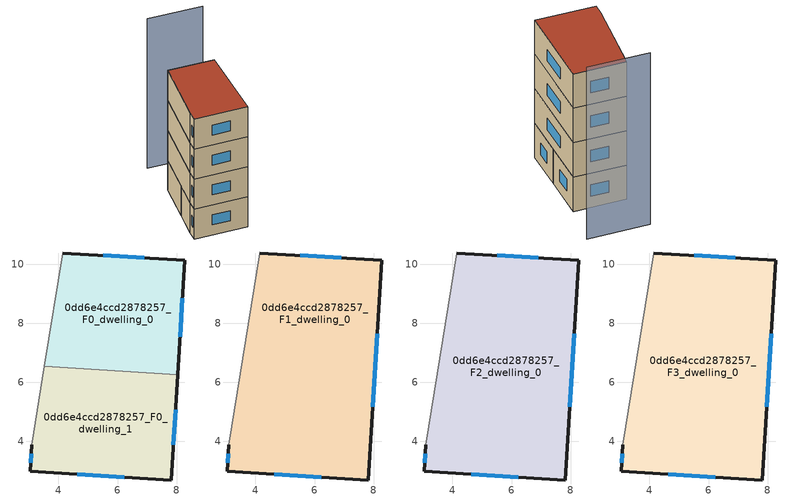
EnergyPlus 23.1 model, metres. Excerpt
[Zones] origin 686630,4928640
0dd6e4ccd2878257_F0_dwelling_0
 floor ground (EU_floor_Construction): 8.28,10.13 8.04,6.26 3.52,6.54 4.14,10.38 z0
 wall outside (EU_wall_Construction): 8.04,6.26 8.28,10.13 4.14,10.38 z0:3
 wall adiabatic (EU_wall_Construction): 4.14,10.38 3.52,6.54 z0:3
 wall to 0dd6e4ccd2878257_F0_dwelling_1 (EU_wall_Construction): 3.52,6.55 8.04,6.26 z0:3
 window (EU_Window_Construction): 6.9,10.22 5.52,10.3 / 8.12,7.55 8.2,8.85 z1:2
0dd6e4ccd2878257_F0_dwelling_1
 floor ground (EU_floor_Construction): 8.04,6.26 7.82,2.7 3.04,2.99 3.09,3.88 3.52,6.54 z0
 wall outside (EU_wall_Construction): 3.09,3.88 3.04,2.99 7.82,2.7 8.04,6.26 z0:3
 wall adiabatic (EU_wall_Construction): 3.52,6.54 3.09,3.88 z0:3
 window (EU_Window_Construction): 7.89,3.88 7.97,5.08 / 4.63,2.89 6.23,2.79 / 3.07,3.59 3.06,3.28 z1:2
0dd6e4ccd2878257_F1_dwelling_0
 floor to 0dd6e4ccd2878257_F0_dwelling_0 (EU_floor_Construction): 8.28,10.13 8.04,6.27 3.52,6.54 4.14,10.38 z3
 floor to 0dd6e4ccd2878257_F0_dwelling_1 (EU_floor_Construction): 8.04,6.27 7.82,2.7 3.04,2.99 3.09,3.88 3.52,6.54 z3
 wall outside (EU_wall_Construction): 3.09,3.88 3.04,2.99 7.82,2.7 8.28,10.13 4.14,10.38 z3:6
 wall adiabatic (EU_wall_Construction): 4.14,10.38 3.09,3.88 z3:6
 window (EU_Window_Construction): 3.07,3.59 3.06,3.28 / 6.9,10.22 5.52,10.3 / 7.97,5.17 8.13,7.66 / 4.63,2.89 6.23,2.79 z4:5
0dd6e4ccd2878257_F2_dwelling_0
 floor to 0dd6e4ccd2878257_F1_dwelling_0 (EU_floor_Construction): 8.28,10.13 7.82,2.7 3.04,2.99 3.09,3.88 4.14,10.38 z6
 wall outside (EU_wall_Construction): 3.09,3.88 3.04,2.99 7.82,2.7 8.28,10.13 4.14,10.38 z6:9
 wall adiabatic (EU_wall_Construction): 4.14,10.38 3.09,3.88 z6:9
 window (EU_Window_Construction): 3.07,3.59 3.06,3.28 / 6.9,10.22 5.52,10.3 / 7.97,5.17 8.13,7.66 / 4.63,2.89 6.23,2.79 z7:8
0dd6e4ccd2878257_F3_dwelling_0
 floor to 0dd6e4ccd2878257_F2_dwelling_0 (EU_floor_Construction): 8.28,10.13 7.82,2.7 3.04,2.99 3.09,3.88 4.14,10.38 z9
 wall outside (EU_wall_Construction): 3.09,3.88 3.04,2.99 7.82,2.7 8.28,10.13 4.14,10.38 z9:12
 wall adiabatic (EU_wall_Construction): 4.14,10.38 3.09,3.88 z9:12
 window (EU_Window_Construction): 3.07,3.59 3.06,3.28 / 6.9,10.22 5.52,10.3 / 7.97,5.17 8.13,7.66 / 4.63,2.89 6.23,2.79 z10:11
 roof outside (EU_roof_Construction): 7.82,2.7 8.28,10.13 4.14,10.38 3.09,3.88 3.04,2.99 z12
shading: 8.92,13.71 3.97,14.02 z0:15
[Building]
EU S2 Campaign: North Axis=0; Terrain=City; Solar Distribution=FullExterior
[Site:Location]
Bologna: Latitude=44.5; Longitude=11.25; Time Zone=1; Elevation=37
[SizingPeriod:WeatherFileDays]
AnnualSizingPeriod: Begin Month=1; Begin Day of Month=1; End Month=12; End Day of Month=31; Day of Week for Start Day=Monday; Use Weather File Daylight Saving Period=No; Use Weather File Rain and Snow Indicators=No
[MATERIAL]
EU_InternalMass_Material: Roughness=MediumRough; Thickness=0.1; Conductivity=1; Density=1800; Specific Heat=900; Thermal Absorptance=0.9; Solar Absorptance=0.7; Visible Absorptance=0.7
[MATERIAL:NOMASS] Roughness=MediumRough; Thermal Absorptance=0.9; Solar Absorptance=0.7; Visible Absorptance=0.7
Name | Thermal Resistance
EU_wall_NoMass | 0.937881
EU_roof_NoMass | 0.548572
EU_floor_NoMass | 0.71348
[WINDOWMATERIAL:SIMPLEGLAZINGSYSTEM]
EU_Window_SimpleGlazing: UFactor=4.25633; Solar Heat Gain Coefficient=0.85; Visible Transmittance=0.85
[CONSTRUCTION]
EU_wall_Construction: EU_wall_NoMass
EU_roof_Construction: EU_roof_NoMass
EU_floor_Construction: EU_floor_NoMass
EU_InternalMass_Construction: EU_InternalMass_Material
EU_Window_Construction: EU_Window_SimpleGlazing
[ZONE] Type=1; Multiplier=1; Ceiling Height=autocalculate; Floor Area=autocalculate; Part of Total Floor Area=Yes
Name | Volume
0dd6e4ccd2878257_F0_dwelling_0 | 50.4236
0dd6e4ccd2878257_F1_dwelling_0 | 100.838
0dd6e4ccd2878257_F2_dwelling_0; 0dd6e4ccd2878257_F3_dwelling_0 | 100.841
0dd6e4ccd2878257_F0_dwelling_1 | 50.417
[INTERNALMASS] Construction=EU_InternalMass_Construction
Name | Zone or ZoneList | Surface Area
0dd6e4ccd2878257_F0_dwelling_0_EU_InternalMass | 0dd6e4ccd2878257_F0_dwelling_0 | 16.8079
0dd6e4ccd2878257_F0_dwelling_1_EU_InternalMass | 0dd6e4ccd2878257_F0_dwelling_1 | 16.8059
0dd6e4ccd2878257_F1_dwelling_0_EU_InternalMass | 0dd6e4ccd2878257_F1_dwelling_0 | 33.6138
0dd6e4ccd2878257_F2_dwelling_0_EU_InternalMass | 0dd6e4ccd2878257_F2_dwelling_0 | 33.6138
0dd6e4ccd2878257_F3_dwelling_0_EU_InternalMass | 0dd6e4ccd2878257_F3_dwelling_0 | 33.6138
[OTHEREQUIPMENT] Fuel Type=Electricity; Design Level Calculation Method=Watts/Area; Power per Zone Floor Area=1; Fraction Latent=0; Fraction Radiant=0; Fraction Lost=0; Carbon Dioxide Generation Rate=0; EndUse Subcategory=EU_Step8_InternalGains
Name | Zone or ZoneList or Space or SpaceList | Schedule
EU_Step8_InternalGain_0dd6e4ccd2878257_F0_dwelling_0_f000 | 0dd6e4ccd2878257_F0_dwelling_0 | EU_Step8_GainSchedule_0dd6e4ccd2878257_F0_dwelling_0_f000
EU_Step8_InternalGain_0dd6e4ccd2878257_F0_dwelling_1_f000 | 0dd6e4ccd2878257_F0_dwelling_1 | EU_Step8_GainSchedule_0dd6e4ccd2878257_F0_dwelling_1_f000
EU_Step8_InternalGain_0dd6e4ccd2878257_F1_dwelling_0_f000 | 0dd6e4ccd2878257_F1_dwelling_0 | EU_Step8_GainSchedule_0dd6e4ccd2878257_F1_dwelling_0_f000
EU_Step8_InternalGain_0dd6e4ccd2878257_F2_dwelling_0_f000 | 0dd6e4ccd2878257_F2_dwelling_0 | EU_Step8_GainSchedule_0dd6e4ccd2878257_F2_dwelling_0_f000
EU_Step8_InternalGain_0dd6e4ccd2878257_F3_dwelling_0_f000 | 0dd6e4ccd2878257_F3_dwelling_0 | EU_Step8_GainSchedule_0dd6e4ccd2878257_F3_dwelling_0_f000
[ZONEVENTILATION:DESIGNFLOWRATE] Schedule=EU_AlwaysOn; Design Flow Rate Calculation Method=AirChanges/Hour; Air Changes per Hour=0.687892; Ventilation Type=Natural; Fan Pressure Rise=0; Fan Total Efficiency=1; Constant Term Coefficient=1; Temperature Term Coefficient=0; Velocity Term Coefficient=0; Velocity Squared Term Coefficient=0; Minimum Indoor Temperature=-100; Maximum Indoor Temperature=100; Delta Temperature=-100; Minimum Outdoor Temperature=-100; Maximum Outdoor Temperature=100; Maximum Wind Speed=40
Name | Zone or ZoneList or Space or SpaceList
EU_ConstantAir_0dd6e4ccd2878257_F0_dwelling_0 | 0dd6e4ccd2878257_F0_dwelling_0
EU_ConstantAir_0dd6e4ccd2878257_F0_dwelling_1 | 0dd6e4ccd2878257_F0_dwelling_1
EU_ConstantAir_0dd6e4ccd2878257_F1_dwelling_0 | 0dd6e4ccd2878257_F1_dwelling_0
EU_ConstantAir_0dd6e4ccd2878257_F2_dwelling_0 | 0dd6e4ccd2878257_F2_dwelling_0
EU_ConstantAir_0dd6e4ccd2878257_F3_dwelling_0 | 0dd6e4ccd2878257_F3_dwelling_0
[HVACTEMPLATE:THERMOSTAT] Constant Heating Setpoint=20; Constant Cooling Setpoint=50
EU_HeatOnly_0dd6e4ccd2878257_F0_dwelling_0; EU_HeatOnly_0dd6e4ccd2878257_F0_dwelling_1; EU_HeatOnly_0dd6e4ccd2878257_F1_dwelling_0; EU_HeatOnly_0dd6e4ccd2878257_F2_dwelling_0; EU_HeatOnly_0dd6e4ccd2878257_F3_dwelling_0
[HVACTEMPLATE:ZONE:IDEALLOADSAIRSYSTEM] System Availability Schedule=EU_AlwaysOn; Maximum Heating Supply Air Temperature=50; Minimum Cooling Supply Air Temperature=13; Maximum Heating Supply Air Humidity Ratio=0.0156; Minimum Cooling Supply Air Humidity Ratio=0.0077; Heating Limit=NoLimit; Cooling Limit=NoLimit; Heating Availability Schedule=EU_AlwaysOn; Cooling Availability Schedule=EU_CoolingOff; Dehumidification Control Type=ConstantSensibleHeatRatio; Cooling Sensible Heat Ratio=0.7; Dehumidification Setpoint=60; Humidification Control Type=None; Humidification Setpoint=30; Outdoor Air Method=None; Outdoor Air Flow Rate per Person=0.00944; Outdoor Air Flow Rate per Zone Floor Area=0; Outdoor Air Flow Rate per Zone=0; Demand Controlled Ventilation Type=None; Outdoor Air Economizer Type=NoEconomizer; Heat Recovery Type=None; Sensible Heat Recovery Effectiveness=0.7; Latent Heat Recovery Effectiveness=0.65
Name | Template Thermostat
0dd6e4ccd2878257_F0_dwelling_0 | EU_HeatOnly_0dd6e4ccd2878257_F0_dwelling_0
0dd6e4ccd2878257_F0_dwelling_1 | EU_HeatOnly_0dd6e4ccd2878257_F0_dwelling_1
0dd6e4ccd2878257_F1_dwelling_0 | EU_HeatOnly_0dd6e4ccd2878257_F1_dwelling_0
0dd6e4ccd2878257_F2_dwelling_0 | EU_HeatOnly_0dd6e4ccd2878257_F2_dwelling_0
0dd6e4ccd2878257_F3_dwelling_0 | EU_HeatOnly_0dd6e4ccd2878257_F3_dwelling_0
[SIZING:ZONE] Zone Cooling Design Supply Air Temperature Input Method=SupplyAirTemperature; Zone Cooling Design Supply Air Temperature=13; Zone Heating Design Supply Air Temperature Input Method=SupplyAirTemperature; Zone Heating Design Supply Air Temperature=50; Zone Cooling Design Supply Air Humidity Ratio=0.008; Zone Heating Design Supply Air Humidity Ratio=0.008; Cooling Design Air Flow Method=DesignDay; Cooling Design Air Flow Rate=0; Cooling Minimum Air Flow per Zone Floor Area=0.000762; Cooling Minimum Air Flow=0; Cooling Minimum Air Flow Fraction=0.2; Heating Design Air Flow Method=DesignDay; Heating Design Air Flow Rate=0; Heating Maximum Air Flow per Zone Floor Area=0.002032; Heating Maximum Air Flow=0.141576; Heating Maximum Air Flow Fraction=0.3; Account for Dedicated Outdoor Air System=No; Dedicated Outdoor Air System Control Strategy=NeutralSupplyAir; Dedicated Outdoor Air Low Setpoint Temperature for Design=autosize; Dedicated Outdoor Air High Setpoint Temperature for Design=autosize; Zone Load Sizing Method=Sensible Load Only No Latent Load; Zone Latent Cooling Design Supply Air Humidity Ratio Input Method=HumidityRatioDifference; Zone Cooling Design Supply Air Humidity Ratio Difference=0.005; Zone Latent Heating Design Supply Air Humidity Ratio Input Method=HumidityRatioDifference; Zone Humidification Design Supply Air Humidity Ratio Difference=0.005
0dd6e4ccd2878257_F0_dwelling_0; 0dd6e4ccd2878257_F0_dwelling_1; 0dd6e4ccd2878257_F1_dwelling_0; 0dd6e4ccd2878257_F2_dwelling_0; 0dd6e4ccd2878257_F3_dwelling_0
[SCHEDULE:CONSTANT]
Name | Hourly Value
EU_AlwaysOn | 1
EU_CoolingOff | 0
[SCHEDULE:FILE] Column Number=1; Rows to Skip at Top=0; Number of Hours of Data=8760; Column Separator=Comma; Interpolate to Timestep=No; Minutes per Item=60; Adjust Schedule for Daylight Savings=Yes
Name | File
EU_Step8_GainSchedule_0dd6e4ccd2878257_F0_dwelling_0_f000 | ../../schedules/0dd6e4ccd2878257/0dd6e4ccd2878257_F0_dwelling_0_f000_gain.csv
EU_Step8_GainSchedule_0dd6e4ccd2878257_F0_dwelling_1_f000 | ../../schedules/0dd6e4ccd2878257/0dd6e4ccd2878257_F0_dwelling_1_f000_gain.csv
EU_Step8_GainSchedule_0dd6e4ccd2878257_F1_dwelling_0_f000 | ../../schedules/0dd6e4ccd2878257/0dd6e4ccd2878257_F1_dwelling_0_f000_gain.csv
EU_Step8_GainSchedule_0dd6e4ccd2878257_F2_dwelling_0_f000 | ../../schedules/0dd6e4ccd2878257/0dd6e4ccd2878257_F2_dwelling_0_f000_gain.csv
EU_Step8_GainSchedule_0dd6e4ccd2878257_F3_dwelling_0_f000 | ../../schedules/0dd6e4ccd2878257/0dd6e4ccd2878257_F3_dwelling_0_f000_gain.csv
